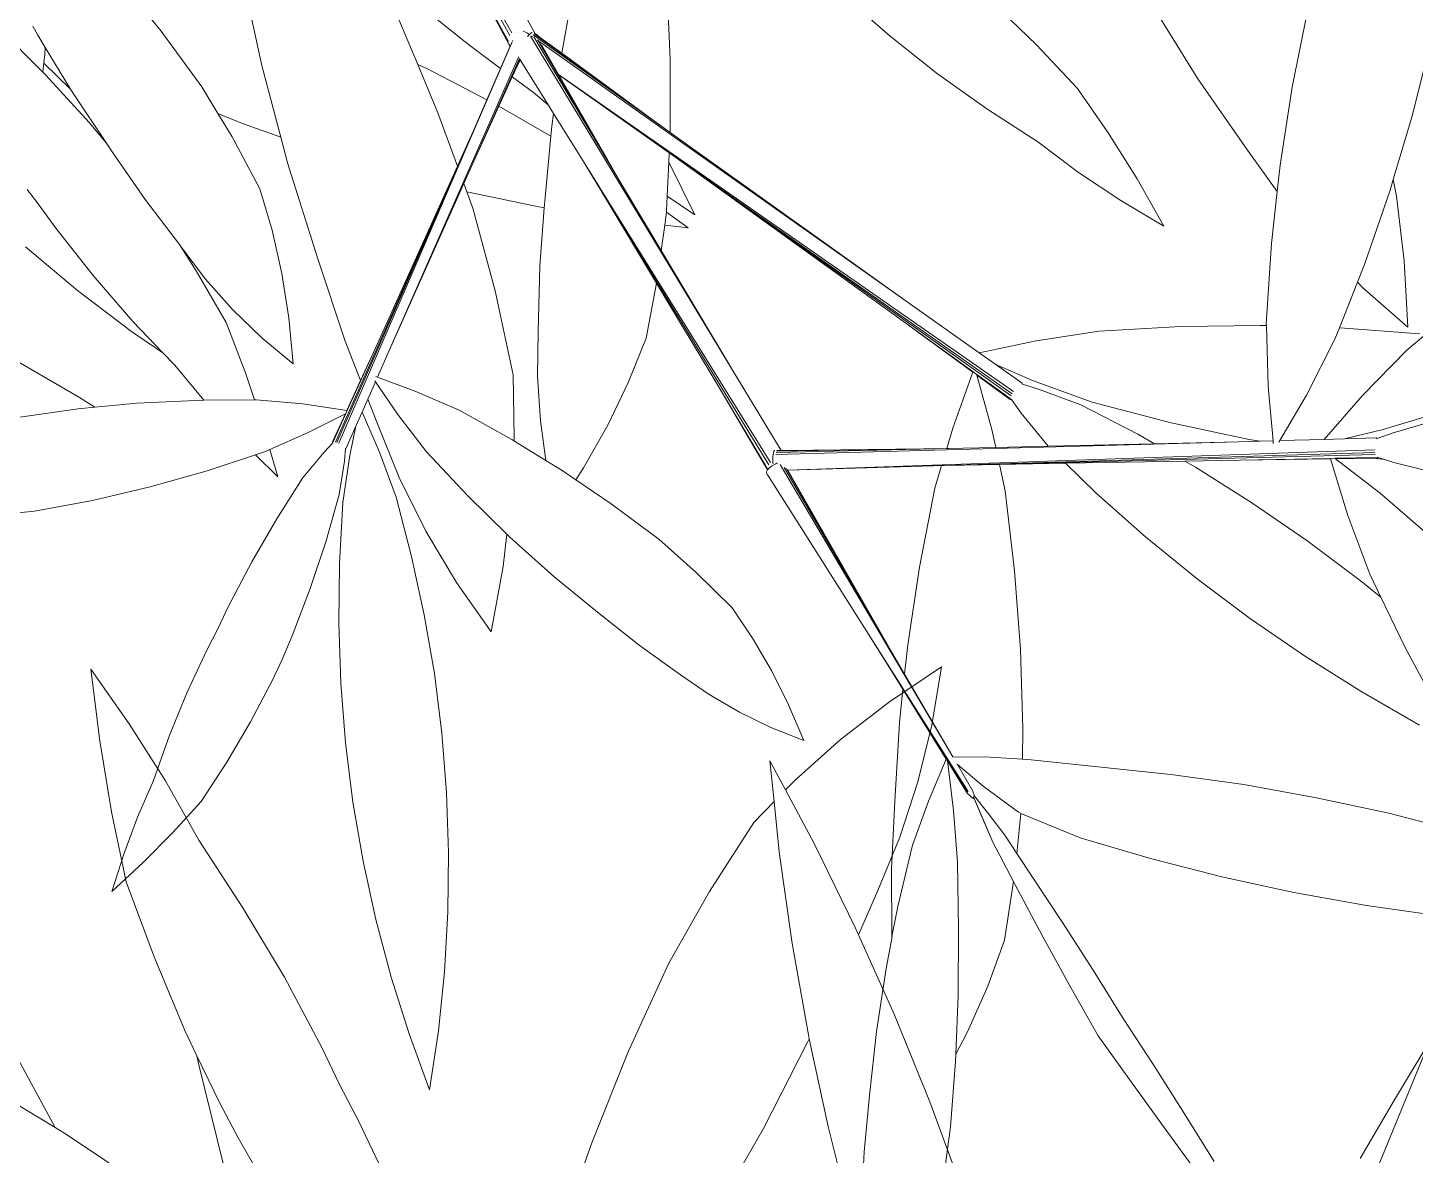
# Model space of a CAD drawing. Header units: millimetres. Extents: x 17 to 218440, y 21 to 53693.
# Drawn here: x 41922.5 to 42191.2, y 17473.2 to 17691.6 of the extents above; entities that cross this region are included whole.
import ezdxf

# ---------------------------------------------------------------- set-up
doc = ezdxf.new("R2010")
doc.units = ezdxf.units.MM
doc.header["$MEASUREMENT"] = 0
doc.layers.add('Edges', color=7, linetype='Continuous', lineweight=18)

# ---------------------------------------------------------------- blocks, each defined once
blk = doc.blocks.new('BAMBOOPLAN')
at = {"layer": 'Edges'}
for p, q in [((5.9951, 11.5416), (5.8903, 11.4031)), ((5.9951, 11.5416), (6.0222, 11.3806)), ((5.8903, 11.4031), (5.7967, 11.2608)), ((6.0222, 11.3806), (6.037, 11.2196)), ((5.7967, 11.2608), (5.7147, 11.1148)), ((6.037, 11.2196), (6.0395, 11.0592)), ((5.6307, 11.1411), (5.6786, 11.0382)), ((5.6307, 11.1411), (5.6978, 11.079)), ((5.7147, 11.1148), (5.6978, 11.079)), ((5.6978, 11.079), (5.8211, 10.9648)), ((6.0395, 11.0592), (6.0298, 10.8997)), ((5.6786, 11.0382), (5.6444, 10.9656)), ((5.6786, 11.0382), (5.7375, 10.9114)), ((7.6092, 11), (7.5707, 10.8181)), ((7.5873, 10.6224), (7.6092, 11)), ((5.6444, 10.9656), (5.5908, 10.7446)), ((5.8211, 10.9648), (6.006, 10.7812)), ((5.7375, 10.9114), (5.8537, 10.6838)), ((6.0298, 10.8997), (6.0199, 10.7664)), ((7.5707, 10.8181), (7.5341, 10.6335)), ((3.7718, 10.7677), (3.8599, 10.588)), ((3.7718, 10.7677), (3.9219, 10.6596)), ((6.006, 10.7812), (6.0199, 10.7664)), ((6.0199, 10.7664), (6.1849, 10.5906)), ((5.5908, 10.7446), (5.5493, 10.5208)), ((5.8537, 10.6838), (5.9789, 10.459)), ((3.9219, 10.6596), (4.0678, 10.5431)), ((3.8599, 10.588), (3.955, 10.4131)), ((6.1849, 10.5906), (6.3573, 10.3936)), ((4.0678, 10.5431), (4.2091, 10.4183)), ((5.5493, 10.5208), (5.5233, 10.2518)), ((5.9789, 10.459), (5.9848, 10.4493)), ((5.9848, 10.4493), (5.9835, 10.4389)), ((5.9848, 10.4493), (6.1129, 10.2375)), ((3.955, 10.4131), (4.0568, 10.2434)), ((4.2091, 10.4183), (4.3853, 10.2813)), ((5.9835, 10.4389), (5.9457, 10.1735)), ((6.3573, 10.3936), (6.5228, 10.1907)), ((4.3853, 10.2813), (4.5563, 10.137)), ((5.5233, 10.2518), (5.5097, 9.9813)), ((4.0568, 10.2434), (4.1971, 10.0724)), ((6.1129, 10.2375), (6.2554, 10.0198)), ((4.5563, 10.137), (4.7189, 9.9851)), ((5.9457, 10.1735), (5.9182, 10.0284)), ((4.1971, 10.0724), (4.3445, 9.9073)), ((4.7189, 9.9851), (4.7972, 9.9059)), ((5.5097, 9.9813), (5.5085, 9.7099)), ((4.3445, 9.9073), (4.3985, 9.8526)), ((4.7972, 9.9059), (4.8833, 9.825)), ((4.3985, 9.8526), (4.4116, 9.8303)), ((4.3985, 9.8526), (4.501, 9.7489)), ((4.4116, 9.8303), (4.5642, 9.5938)), ((4.8833, 9.825), (5.0492, 9.6568)), ((3.8795, 9.7316), (4.0924, 9.5366)), ((4.501, 9.7489), (4.5803, 9.6748)), ((4.5803, 9.6748), (4.6722, 9.5946)), ((3.9569, 9.566), (4.0924, 9.5366)), ((4.0924, 9.5366), (4.1314, 9.5282)), ((4.1314, 9.5282), (4.4007, 9.4572)), ((8.2016, -0.3802), (9.138, -1.2084)), ((11.5482, -0.3939), (11.5676, -0.6105)), ((11.1984, -0.4295), (11.2276, -0.6462)), ((8.307, -0.4747), (9.1353, -1.2176)), ((10.974, -0.7097), (10.7874, -0.558)), ((11.5676, -0.6105), (11.5758, -0.7969)), ((11.2276, -0.6462), (11.2666, -0.8613)), ((10.5207, -0.767), (10.3702, -0.697)), ((11.168, -0.8514), (10.974, -0.7097)), ((10.668, -0.8435), (10.5207, -0.767)), ((11.5987, -0.8373), (11.5758, -0.7969)), ((11.5758, -0.7969), (11.5772, -0.8276)), ((10.788, -0.9318), (10.668, -0.8435)), ((11.5772, -0.8276), (11.5769, -1.0447)), ((11.6773, -0.9998), (11.5987, -0.8373)), ((10.1305, -0.8764), (10.053, -0.8454)), ((10.2879, -0.9319), (10.1305, -0.8764)), ((11.283, -0.9333), (11.168, -0.8514)), ((11.2666, -0.8613), (11.283, -0.9333)), ((9.1971, -1.1876), (8.934, -0.9493)), ((9.576, -1.1345), (9.4989, -0.9392)), ((10.4491, -0.9791), (10.2879, -0.9319)), ((10.9048, -1.0261), (10.788, -0.9318)), ((11.283, -0.9333), (11.3153, -1.0742)), ((10.6117, -1.0194), (10.4491, -0.9791)), ((9.1407, -1.2412), (8.887, -1.0059)), ((9.1367, -1.2345), (8.887, -1.0059)), ((10.7464, -1.0624), (10.6117, -1.0194)), ((11.0181, -1.1261), (10.9048, -1.0261)), ((11.7469, -1.1704), (11.6773, -0.9998)), ((9.2856, -1.2115), (9.2646, -1.0724)), ((10.882, -1.098), (10.7464, -1.0624)), ((11.3153, -1.0742), (11.3739, -1.2889)), ((11.5769, -1.0447), (11.5746, -1.098)), ((11.0181, -1.1261), (10.882, -1.098)), ((11.5746, -1.098), (11.5689, -1.2333)), ((11.5926, -1.107), (11.5746, -1.098)), ((11.7469, -1.1704), (11.5926, -1.107)), ((9.6419, -1.3265), (9.576, -1.1345)), ((9.1901, -1.1894), (9.1878, -1.1926)), ((9.1903, -1.1892), (9.1901, -1.1894)), ((9.1923, -1.1861), (9.1921, -1.1859)), ((9.1921, -1.186), (9.1923, -1.1862)), ((9.1929, -1.1881), (9.1927, -1.188)), ((9.1984, -1.1897), (9.1971, -1.1876)), ((9.1984, -1.1897), (9.1975, -1.1894)), ((9.1985, -1.1898), (9.1984, -1.1897)), ((9.2007, -1.1904), (9.1984, -1.1897)), ((9.1993, -1.19), (9.222, -1.1971)), ((11.7842, -1.1768), (11.5707, -1.2327)), ((11.7997, -1.1735), (11.7656, -1.2305)), ((9.035, -1.2788), (8.8242, -1.2031)), ((9.1472, -1.2283), (9.1471, -1.229)), ((9.1472, -1.2284), (9.1472, -1.229)), ((9.1491, -1.2036), (9.1491, -1.2041)), ((9.1678, -1.1943), (9.1656, -1.1942)), ((9.1733, -1.1947), (9.1678, -1.1943)), ((9.1786, -1.1955), (9.1733, -1.1947)), ((9.1833, -1.1965), (9.1786, -1.1955)), ((9.1828, -1.2031), (9.1824, -1.2043)), ((9.1832, -1.202), (9.1828, -1.2031)), ((9.1832, -1.202), (9.1833, -1.2019)), ((9.1834, -1.1965), (9.1833, -1.1965)), ((9.1853, -1.1973), (9.1833, -1.2019)), ((9.1878, -1.1926), (9.1853, -1.1973)), ((9.1894, -1.2007), (9.1893, -1.2006)), ((10.0348, -1.9042), (9.1894, -1.2007)), ((9.1961, -1.2004), (9.1925, -1.1994)), ((9.6915, -1.3415), (9.195, -1.1947)), ((9.1961, -1.2004), (9.1961, -1.2005)), ((9.1973, -1.1915), (9.5861, -1.3096)), ((9.1989, -1.1998), (9.1986, -1.1995)), ((9.5695, -1.5121), (9.1989, -1.1998)), ((9.2007, -1.1904), (9.222, -1.1971)), ((9.2115, -1.2042), (9.2121, -1.2047)), ((9.2121, -1.2047), (9.501, -1.4532)), ((9.213, -1.2054), (9.2131, -1.2054)), ((10.4224, -1.5577), (9.2131, -1.2054)), ((9.222, -1.1971), (9.2867, -1.2171)), ((9.2257, -1.2132), (9.297, -1.2754)), ((9.2867, -1.2171), (9.2856, -1.2115)), ((9.2867, -1.2171), (9.5861, -1.3096)), ((9.147, -1.2316), (9.0555, -2.4383)), ((9.1033, -2.1596), (9.1774, -1.2666)), ((9.1458, -1.2454), (9.1405, -1.3118)), ((9.1407, -1.2412), (9.1458, -1.2454)), ((9.1466, -1.2355), (9.1458, -1.2454)), ((9.1774, -1.2666), (9.1775, -1.2656)), ((9.1775, -1.2656), (9.1775, -1.2655)), ((11.5689, -1.2333), (11.5674, -1.2672)), ((11.5707, -1.2327), (11.5689, -1.2333)), ((11.7656, -1.2305), (11.6901, -1.3897)), ((8.9202, -1.3762), (8.8304, -1.2754)), ((9.1405, -1.3118), (9.035, -1.2788)), ((9.1529, -1.5901), (9.1808, -1.2694)), ((9.183, -1.2714), (9.1607, -1.5078)), ((9.184, -1.2722), (9.1789, -1.3238)), ((9.1823, -1.2708), (9.183, -1.2714)), ((9.183, -1.2714), (9.184, -1.2722)), ((9.184, -1.2722), (9.2977, -1.3646)), ((9.297, -1.2754), (10.7739, -1.6943)), ((9.297, -1.2754), (9.2978, -1.2761)), ((9.2978, -1.2761), (9.2984, -1.2762)), ((9.2978, -1.2761), (9.2985, -1.2767)), ((9.2985, -1.2767), (9.2984, -1.2762)), ((9.2984, -1.2762), (9.5689, -1.3542)), ((9.2985, -1.2767), (9.501, -1.4532)), ((11.36, -1.2982), (11.1527, -1.3731)), ((11.3756, -1.2934), (11.36, -1.2982)), ((11.3739, -1.2889), (11.3756, -1.2934)), ((11.3756, -1.2934), (11.4356, -1.4511)), ((11.5674, -1.2672), (11.5434, -1.439)), ((9.1405, -1.3118), (9.1329, -1.4063)), ((9.1789, -1.3238), (9.1701, -1.4123)), ((9.2482, -1.3454), (9.1789, -1.3238)), ((9.5861, -1.3096), (9.6419, -1.3265)), ((9.6419, -1.3265), (9.6915, -1.3415)), ((10.4224, -1.5577), (9.6915, -1.3415)), ((8.5131, -1.5199), (8.4063, -1.3446)), ((8.9499, -1.3793), (8.9202, -1.3762)), ((9.0168, -1.4847), (8.9202, -1.3762)), ((9.1329, -1.4063), (8.9499, -1.3793)), ((9.2977, -1.3646), (9.2482, -1.3454)), ((9.2977, -1.3646), (9.3194, -1.3822)), ((9.5689, -1.3542), (10.7723, -1.7011)), ((9.5689, -1.3542), (9.658, -1.3804)), ((9.6653, -1.4052), (9.658, -1.3804)), ((9.658, -1.3804), (9.6796, -1.3867)), ((11.1527, -1.3731), (10.9435, -1.4586)), ((11.9175, -1.357), (11.7748, -1.4601)), ((9.1329, -1.4063), (9.1253, -1.5018)), ((9.1701, -1.4123), (9.1607, -1.5078)), ((9.3329, -1.444), (9.1701, -1.4123)), ((9.3262, -1.4165), (9.3194, -1.3822)), ((9.3194, -1.3822), (9.4454, -1.4846)), ((9.3329, -1.444), (9.3262, -1.4165)), ((9.7805, -1.52), (9.6653, -1.4052)), ((9.6919, -1.496), (9.6653, -1.4052)), ((9.6796, -1.3867), (10.7713, -1.7072)), ((10.4109, -1.6071), (9.6796, -1.3867)), ((11.6901, -1.3897), (11.6294, -1.5391)), ((11.9062, -1.387), (11.8042, -1.4594)), ((8.2188, -1.5215), (8.057, -1.4205)), ((9.376, -1.6195), (9.3329, -1.444)), ((9.501, -1.4532), (9.5695, -1.5121)), ((10.9435, -1.4586), (10.7876, -1.5407)), ((11.4356, -1.4511), (11.4972, -1.5889)), ((11.5434, -1.439), (11.5149, -1.5822)), ((9.1162, -1.607), (9.0168, -1.4847)), ((9.4454, -1.4846), (9.5306, -1.5548)), ((9.4454, -1.4846), (10.2023, -2.0995)), ((9.7805, -1.52), (9.6919, -1.496)), ((9.7033, -1.5351), (9.6919, -1.496)), ((11.7748, -1.4601), (11.6821, -1.5193)), ((11.7656, -1.4879), (11.6821, -1.5193)), ((11.7656, -1.4879), (11.7676, -1.4889)), ((11.7676, -1.4889), (11.7663, -1.49)), ((11.8042, -1.4594), (11.7676, -1.4889)), ((8.376, -1.6298), (8.2188, -1.5215)), ((8.6278, -1.6902), (8.5131, -1.5199)), ((9.1253, -1.5018), (9.0503, -2.4382)), ((9.1253, -1.5018), (9.1179, -1.5881)), ((9.1607, -1.5078), (9.1529, -1.5901)), ((9.7252, -1.6433), (9.5695, -1.5121)), ((9.704, -1.5387), (9.7033, -1.5351)), ((10.2549, -2.1035), (11.7712, -1.5208)), ((10.6031, -1.9715), (11.774, -1.5272)), ((10.7112, -1.9311), (11.7769, -1.5327)), ((11.6821, -1.5193), (11.6294, -1.5391)), ((11.9572, -1.5254), (11.8327, -1.5365)), ((9.5306, -1.5548), (10.2004, -2.1067)), ((9.742, -1.7327), (9.5306, -1.5548)), ((9.7751, -1.5594), (9.704, -1.5387)), ((9.7111, -1.5735), (9.704, -1.5387)), ((9.7751, -1.5594), (9.7111, -1.5735)), ((9.7252, -1.6433), (9.7111, -1.5735)), ((10.6494, -1.6239), (10.4224, -1.5577)), ((10.7876, -1.5407), (10.6494, -1.6239)), ((11.6294, -1.5391), (11.5149, -1.5822)), ((11.7821, -1.5396), (11.675, -1.5787)), ((11.7744, -1.544), (11.6767, -1.5792)), ((11.8058, -1.5373), (11.7744, -1.544)), ((11.784, -1.5405), (11.7744, -1.544)), ((11.786, -1.5378), (11.784, -1.5378)), ((11.784, -1.5405), (11.7852, -1.5397)), ((11.7852, -1.5397), (11.786, -1.5378)), ((11.8058, -1.5373), (11.786, -1.5378)), ((11.8327, -1.5365), (11.8058, -1.5373)), ((9.1179, -1.5881), (9.0456, -2.4384)), ((9.0653, -2.1585), (9.1162, -1.607)), ((9.1162, -1.607), (9.1179, -1.5881)), ((9.148, -1.6461), (9.1529, -1.5901)), ((10.6502, -1.6804), (10.4109, -1.6071)), ((10.6502, -1.6793), (10.4109, -1.6071)), ((11.4334, -1.6067), (11.2146, -1.6332)), ((11.4627, -1.6018), (11.4081, -1.6224)), ((11.6633, -1.583), (11.4285, -1.6688)), ((11.6639, -1.5838), (11.4285, -1.6688)), ((11.4627, -1.6018), (11.4334, -1.6067)), ((11.4972, -1.5889), (11.4627, -1.6018)), ((11.4972, -1.5889), (11.5, -1.5953)), ((11.5149, -1.5822), (11.5139, -1.5871)), ((11.675, -1.5787), (11.6633, -1.583)), ((11.6639, -1.5838), (11.6633, -1.583)), ((11.7606, -1.7166), (11.6639, -1.5838)), ((11.6767, -1.5792), (11.675, -1.5787)), ((11.8248, -1.6291), (11.6767, -1.5792)), ((7.8998, -1.6427), (7.8792, -1.624)), ((7.9305, -1.6682), (7.8998, -1.6427)), ((8.442, -1.6849), (8.376, -1.6298)), ((9.1033, -2.1596), (9.148, -1.6461)), ((9.1637, -1.6655), (9.148, -1.6461)), ((9.361, -1.6406), (9.1637, -1.6655)), ((9.3806, -1.6373), (9.361, -1.6406)), ((9.3806, -1.6373), (9.376, -1.6195)), ((9.4215, -1.794), (9.3806, -1.6373)), ((10.0348, -1.9042), (9.7252, -1.6433)), ((11.4081, -1.6224), (10.2091, -2.0734)), ((10.7034, -1.6396), (10.6494, -1.6239)), ((10.8131, -1.6479), (10.7034, -1.6396)), ((10.7891, -1.6646), (10.7034, -1.6396)), ((10.9892, -1.651), (10.8131, -1.6479)), ((11.2146, -1.6332), (10.9892, -1.651)), ((11.4081, -1.6224), (11.1899, -1.7035)), ((11.9858, -1.6937), (11.8248, -1.6291)), ((7.9467, -1.735), (7.7963, -1.6611)), ((7.9355, -1.686), (7.9305, -1.6682)), ((8.0345, -1.7544), (7.9305, -1.6682)), ((7.9409, -1.7099), (7.9355, -1.686)), ((8.5155, -1.689), (8.442, -1.6849)), ((8.5004, -1.7335), (8.442, -1.6849)), ((8.6278, -1.6902), (8.5155, -1.689)), ((9.1936, -1.7023), (9.1637, -1.6655)), ((10.6479, -1.8445), (10.6502, -1.6804)), ((10.6502, -1.6804), (10.6502, -1.6793)), ((10.6622, -1.6829), (10.6502, -1.6793)), ((10.7713, -1.7158), (10.6622, -1.6829)), ((10.6632, -1.6843), (10.6622, -1.6829)), ((10.7723, -1.7177), (10.6632, -1.6843)), ((10.7518, -1.813), (10.6632, -1.6843)), ((10.7902, -1.6666), (10.7885, -1.6667)), ((10.7891, -1.6646), (10.7902, -1.6666)), ((10.8372, -1.6649), (10.7902, -1.6666)), ((10.9622, -1.6682), (10.8372, -1.6649)), ((11.1377, -1.6935), (10.9622, -1.6682)), ((11.4285, -1.6688), (11.2844, -1.7215)), ((7.9413, -1.7101), (7.9409, -1.7099)), ((7.9467, -1.735), (7.9409, -1.7099)), ((8.0345, -1.7544), (7.9413, -1.7101)), ((8.6687, -1.751), (8.6278, -1.6902)), ((9.327, -1.8986), (9.1936, -1.7023)), ((10.7723, -1.7177), (10.7738, -1.7178)), ((10.7738, -1.7178), (10.7755, -1.7167)), ((10.7755, -1.7167), (10.7739, -1.7156)), ((10.8136, -1.7437), (10.7755, -1.7167)), ((11.1899, -1.7035), (10.9141, -1.8059)), ((11.2844, -1.7215), (10.9742, -1.8349)), ((11.1899, -1.7035), (11.1377, -1.6935)), ((11.3183, -1.728), (11.2844, -1.7215)), ((11.8706, -1.8507), (11.7606, -1.7166)), ((7.9563, -1.7398), (7.9467, -1.735)), ((8.1133, -1.8251), (7.9563, -1.7398)), ((8.0459, -1.764), (8.0345, -1.7544)), ((8.1768, -1.863), (8.0459, -1.764)), ((8.6196, -1.8439), (8.5004, -1.7335)), ((8.8347, -1.975), (8.6687, -1.751)), ((9.7646, -1.886), (9.742, -1.7327)), ((10, -1.9499), (9.742, -1.7327)), ((10.9141, -1.8059), (10.8136, -1.7437)), ((11.4977, -1.7699), (11.3183, -1.728)), ((9.4759, -1.9658), (9.4215, -1.794)), ((11.6754, -1.8191), (11.4977, -1.7699)), ((8.1768, -1.863), (8.1133, -1.8251)), ((10.7781, -1.8564), (10.7518, -1.813)), ((10.9141, -1.8059), (10.7781, -1.8564)), ((10.9742, -1.8349), (10.8031, -1.8975)), ((11.0806, -1.8846), (10.9742, -1.8349)), ((11.851, -1.8754), (11.6754, -1.8191)), ((8.1974, -1.8785), (8.1768, -1.863)), ((8.3291, -1.9761), (8.1974, -1.8785)), ((8.6891, -1.9416), (8.6196, -1.8439)), ((10.6505, -1.9035), (10.6479, -1.8445)), ((10.7781, -1.8564), (10.6936, -1.8878)), ((11.9204, -1.9008), (11.851, -1.8754)), ((11.9204, -1.9008), (11.8706, -1.8507)), ((9.45, -2.1021), (9.327, -1.8986)), ((9.7582, -2.0164), (9.7646, -1.886)), ((10.2196, -2.058), (10.0348, -1.9042)), ((10.6936, -1.8878), (10.2083, -2.0681)), ((10.59, -1.9254), (10.6505, -1.9035)), ((10.6505, -1.9035), (10.6936, -1.8878)), ((10.8031, -1.8975), (10.7112, -1.9311)), ((10.8418, -1.9613), (10.8031, -1.8975)), ((11.2506, -1.9548), (11.0806, -1.8846)), ((12.0277, -2.0085), (11.9204, -1.9008)), ((8.7533, -2.0456), (8.6891, -1.9416)), ((10.2011, -2.1213), (10, -1.9499)), ((10.2018, -2.1196), (10, -1.9499)), ((10.2082, -2.0642), (10.59, -1.9254)), ((10.2313, -2.0538), (10.59, -1.9254)), ((10.6031, -1.9715), (10.6527, -1.9529)), ((10.6527, -1.9529), (10.7112, -1.9311)), ((10.6555, -2.0179), (10.6527, -1.9529)), ((11.4236, -2.0181), (11.2506, -1.9548)), ((8.4595, -2.0628), (8.3291, -1.9761)), ((8.9807, -2.166), (8.8347, -1.975)), ((9.5149, -2.0836), (9.4759, -1.9658)), ((10.2549, -2.1036), (10.6031, -1.9715)), ((10.9385, -2.1619), (10.8418, -1.9613)), ((9.7427, -2.1483), (9.7582, -2.0164)), ((10.6865, -2.2383), (10.6555, -2.0179)), ((11.5992, -2.0744), (11.4236, -2.0181)), ((12.1871, -2.1559), (12.0277, -2.0085)), ((8.0535, -2.0831), (8.0115, -2.0558)), ((8.5266, -2.116), (8.4595, -2.0628)), ((8.4653, -2.0667), (8.4595, -2.0628)), ((8.5591, -2.1293), (8.4653, -2.0667)), ((8.8118, -2.1557), (8.7533, -2.0456)), ((10.2018, -2.0645), (10.2011, -2.0668)), ((10.2011, -2.0668), (10.2012, -2.0707)), ((10.2012, -2.0707), (10.202, -2.076)), ((10.2026, -2.0641), (10.2018, -2.0645)), ((10.2102, -2.0612), (10.2079, -2.0621)), ((10.2089, -2.0618), (10.2313, -2.0538)), ((10.2102, -2.0612), (10.2196, -2.058)), ((10.2196, -2.058), (10.2313, -2.0538)), ((8.1216, -2.1314), (8.0535, -2.0831)), ((9.5094, -2.2657), (9.45, -2.1021)), ((9.5628, -2.198), (9.5149, -2.0836)), ((10.202, -2.076), (10.2035, -2.0822)), ((10.2035, -2.0822), (10.2056, -2.089)), ((10.2095, -2.1062), (10.2055, -2.112)), ((10.2056, -2.089), (10.2081, -2.0958)), ((10.2081, -2.0958), (10.21, -2.1)), ((10.2142, -2.1006), (10.2095, -2.1062)), ((10.2176, -2.0974), (10.2142, -2.1006)), ((10.2193, -2.0956), (10.2176, -2.0974)), ((10.2211, -2.0943), (10.2193, -2.0956)), ((10.9452, -2.7047), (10.2292, -2.0957)), ((10.2425, -2.1003), (10.2422, -2.1)), ((10.7109, -2.5031), (10.2425, -2.1003)), ((10.2482, -2.1004), (10.2483, -2.1004)), ((10.2483, -2.1004), (10.2496, -2.1016)), ((10.251, -2.1028), (10.6479, -2.4482)), ((10.2533, -2.1022), (10.2536, -2.1025)), ((10.254, -2.1028), (10.2546, -2.1034)), ((10.2544, -2.1023), (10.2547, -2.1034)), ((10.2544, -2.1027), (10.2546, -2.1033)), ((10.2546, -2.1033), (10.2546, -2.1034)), ((10.2546, -2.1034), (10.2547, -2.1035)), ((10.2547, -2.1034), (10.2547, -2.1035)), ((10.2547, -2.1035), (10.2842, -2.1293)), ((10.2549, -2.1035), (10.2549, -2.1036)), ((10.2549, -2.1036), (10.2842, -2.1293)), ((11.7769, -2.1236), (11.5992, -2.0744)), ((8.2617, -2.222), (8.1216, -2.1314)), ((8.6519, -2.2247), (8.5266, -2.116)), ((8.6571, -2.1845), (8.5591, -2.1293)), ((9.7182, -2.2814), (9.7427, -2.1483)), ((10.2006, -2.1228), (10.2001, -2.127)), ((10.2001, -2.127), (10.2009, -2.1301)), ((10.2011, -2.1213), (10.2006, -2.1228)), ((10.2045, -2.1332), (10.2009, -2.1301)), ((10.2018, -2.1196), (10.2011, -2.1213)), ((10.2025, -2.1177), (10.2018, -2.1196)), ((10.2055, -2.112), (10.2025, -2.1177)), ((10.2045, -2.1332), (10.2066, -2.1348)), ((10.2066, -2.1348), (10.6139, -2.4598)), ((10.2842, -2.1293), (10.6479, -2.4482)), ((11.9563, -2.1655), (11.7769, -2.1236)), ((8.759, -2.232), (8.6571, -2.1845)), ((8.8647, -2.2716), (8.8118, -2.1557)), ((9.056, -2.2546), (8.9807, -2.166)), ((9.048, -2.3452), (9.0653, -2.1585)), ((9.056, -2.2546), (9.0653, -2.1585)), ((9.0974, -2.2307), (9.1033, -2.1596)), ((11.025, -2.3624), (10.9385, -2.1619)), ((12.1369, -2.2), (11.9563, -2.1655)), ((8.2348, -2.2752), (8.059, -2.2072)), ((8.4074, -2.3055), (8.2617, -2.222)), ((8.748, -2.3386), (8.6519, -2.2247)), ((9.6133, -2.2968), (9.5628, -2.198)), ((8.8647, -2.2716), (8.759, -2.232)), ((9.0472, -2.3453), (9.056, -2.2546)), ((9.0919, -2.2969), (9.0962, -2.2449)), ((9.0974, -2.2307), (9.0921, -2.2306)), ((9.0962, -2.2449), (9.0932, -2.2426)), ((9.1841, -2.3102), (9.0962, -2.2449)), ((9.2105, -2.2332), (9.0974, -2.2307)), ((9.3403, -2.2435), (9.2105, -2.2332)), ((9.5047, -2.2728), (9.3403, -2.2435)), ((10.7257, -2.4519), (10.6865, -2.2383)), ((8.4124, -2.3334), (8.2348, -2.2752)), ((9.0886, -2.3363), (9.0919, -2.2969)), ((9.1363, -2.3491), (9.0919, -2.2969)), ((9.5119, -2.2744), (9.5047, -2.2728)), ((9.5119, -2.2744), (9.5094, -2.2657)), ((9.6133, -2.2968), (9.5119, -2.2744)), ((9.6646, -2.3081), (9.6133, -2.2968)), ((9.7085, -2.3199), (9.7182, -2.2814)), ((8.5142, -2.3609), (8.4074, -2.3055)), ((8.5142, -2.3609), (8.4124, -2.3334)), ((8.7961, -2.4011), (8.748, -2.3386)), ((9.0851, -2.3784), (9.0886, -2.3363)), ((9.1705, -2.4255), (9.0886, -2.3363)), ((9.2929, -2.3817), (9.1841, -2.3102)), ((9.7085, -2.3199), (9.6646, -2.3081)), ((9.8229, -2.3508), (9.7085, -2.3199)), ((8.5561, -2.3826), (8.5142, -2.3609)), ((8.8, -2.3997), (8.9262, -2.3682)), ((8.9262, -2.3682), (9.0472, -2.3453)), ((8.9649, -2.4398), (9.0463, -2.3555)), ((9.0381, -2.4406), (9.0463, -2.3555)), ((9.0393, -2.4396), (9.0472, -2.3545)), ((9.0463, -2.3555), (9.0472, -2.3545)), ((9.0472, -2.3453), (9.048, -2.3452)), ((9.0472, -2.3545), (9.048, -2.3452)), ((9.0796, -2.4451), (9.0851, -2.3784)), ((9.0955, -2.4602), (9.0851, -2.3784)), ((9.245, -2.4738), (9.1363, -2.3491)), ((9.9791, -2.4006), (9.8229, -2.3508)), ((11.1024, -2.5668), (11.025, -2.3624)), ((8.6639, -2.4479), (8.5561, -2.3826)), ((8.6639, -2.4479), (8.7961, -2.4011)), ((8.7961, -2.4011), (8.8, -2.3997)), ((9.4406, -2.4595), (9.2929, -2.3817)), ((10.1073, -2.4539), (9.9791, -2.4006)), ((8.4915, -2.5162), (8.6426, -2.4555)), ((8.6426, -2.4555), (8.6639, -2.4479)), ((8.8814, -2.5171), (8.9649, -2.4398)), ((9.0251, -2.4749), (9.0393, -2.4429)), ((9.0381, -2.4406), (9.0382, -2.4418)), ((9.0382, -2.4418), (9.0393, -2.4429)), ((9.0393, -2.4429), (9.0399, -2.4415)), ((9.0783, -2.4461), (9.078, -2.4449)), ((9.0796, -2.4451), (9.0783, -2.4461)), ((9.0865, -2.4804), (9.0783, -2.4461)), ((9.2541, -2.5277), (9.1705, -2.4255)), ((10.2328, -2.5141), (10.1073, -2.4539)), ((10.6479, -2.4482), (10.7109, -2.5031)), ((10.744, -2.5315), (10.7257, -2.4519)), ((12.3388, -2.4423), (12.136, -2.4588)), ((8.9926, -2.5629), (9.0251, -2.4749)), ((9.1028, -2.5728), (9.0865, -2.4804)), ((9.1195, -2.5901), (9.0955, -2.4602)), ((9.3628, -2.5898), (9.245, -2.4738)), ((9.5778, -2.5248), (9.4406, -2.4595)), ((10.6139, -2.4598), (11.0164, -2.781)), ((10.6139, -2.4598), (10.6866, -2.5183)), ((11.9334, -2.4829), (11.7315, -2.5145)), ((12.136, -2.4588), (11.9334, -2.4829)), ((8.3357, -2.5528), (8.0592, -2.4988)), ((8.3848, -2.5647), (8.4915, -2.5162)), ((8.848, -2.5444), (8.8694, -2.5282)), ((8.8694, -2.5282), (8.8814, -2.5171)), ((8.9264, -2.5812), (8.8814, -2.5171)), ((9.3482, -2.6687), (9.2541, -2.5277)), ((9.5969, -2.6122), (9.5778, -2.5248)), ((9.5877, -2.5294), (9.5778, -2.5248)), ((9.7379, -2.5927), (9.5877, -2.5294)), ((10.3143, -2.5751), (10.2328, -2.5141)), ((10.6866, -2.5183), (11.0156, -2.7828)), ((10.7535, -2.5728), (10.6866, -2.5183)), ((10.744, -2.5315), (10.7109, -2.5031)), ((10.9454, -2.7047), (10.744, -2.5315)), ((11.7315, -2.5145), (11.5309, -2.5536)), ((8.3848, -2.5647), (8.3357, -2.5528)), ((8.3431, -2.5837), (8.3848, -2.5647)), ((8.7364, -2.6292), (8.848, -2.5444)), ((8.9264, -2.5812), (8.848, -2.5444)), ((8.9615, -2.6922), (8.9926, -2.5629)), ((11.129, -2.648), (11.1024, -2.5668)), ((11.5309, -2.5536), (11.1521, -2.6417)), ((8.198, -2.6579), (8.3431, -2.5837)), ((9.1105, -2.7056), (9.1028, -2.5728)), ((9.1663, -2.753), (9.1195, -2.5901)), ((9.4896, -2.6967), (9.3628, -2.5898)), ((9.8909, -2.6491), (9.7379, -2.5927)), ((10.3928, -2.6426), (10.3143, -2.5751)), ((10.7745, -2.6637), (10.7535, -2.5728)), ((10.9298, -2.7162), (10.7535, -2.5728)), ((8.602, -2.7228), (8.7364, -2.6292)), ((9.6248, -2.7943), (9.5969, -2.6122)), ((10.4682, -2.7166), (10.3928, -2.6426)), ((11.129, -2.648), (11.0425, -2.6714)), ((11.1521, -2.6417), (11.129, -2.648)), ((9.4342, -2.8099), (9.3482, -2.6687)), ((10.0236, -2.6958), (9.8909, -2.6491)), ((10.8329, -2.8731), (10.7745, -2.6637)), ((11.0425, -2.6714), (10.9454, -2.7047)), ((12.3615, -2.6808), (12.1609, -2.7198)), ((8.4633, -2.8102), (8.602, -2.7228)), ((8.9353, -2.8276), (8.9615, -2.6922)), ((9.112, -2.8446), (9.1105, -2.7056)), ((9.6248, -2.7943), (9.4896, -2.6967)), ((10.1584, -2.7355), (10.0236, -2.6958)), ((10.5402, -2.7968), (10.4682, -2.7166)), ((10.9208, -2.8423), (10.9298, -2.7162)), ((10.9298, -2.7162), (10.9298, -2.7159)), ((10.9342, -2.7198), (10.9319, -2.7179)), ((10.9947, -2.844), (10.9342, -2.7198)), ((10.9467, -2.7299), (10.9342, -2.7198)), ((10.9452, -2.7047), (10.9444, -2.705)), ((10.9454, -2.7047), (10.9452, -2.7047)), ((10.9637, -2.7204), (10.962, -2.7197)), ((11.027, -2.7743), (10.9637, -2.7204)), ((11.0504, -2.7542), (10.9637, -2.7204)), ((12.1609, -2.7198), (11.959, -2.7515)), ((9.2185, -2.9099), (9.1663, -2.753)), ((10.2516, -2.7617), (10.1584, -2.7355)), ((10.3464, -2.7807), (10.2516, -2.7617)), ((11.0156, -2.7867), (10.9467, -2.7299)), ((11.0152, -2.7857), (10.9467, -2.7299)), ((11.1663, -2.7904), (11.0504, -2.7542)), ((11.959, -2.7515), (11.7564, -2.7756)), ((10.4427, -2.7924), (10.3464, -2.7807)), ((10.5402, -2.7968), (10.4427, -2.7924)), ((11.0156, -2.7867), (11.0164, -2.7872)), ((11.0164, -2.7872), (11.0358, -2.7952)), ((11.027, -2.7743), (11.0384, -2.7886)), ((11.0274, -2.7752), (11.0274, -2.7752)), ((11.0382, -2.7938), (11.0348, -2.79)), ((11.036, -2.7871), (11.0352, -2.7866)), ((11.1268, -2.8913), (11.0356, -2.7907)), ((11.0358, -2.7952), (11.0362, -2.7952)), ((11.0362, -2.7952), (11.0366, -2.795)), ((11.0366, -2.795), (11.0372, -2.7947)), ((11.0384, -2.7886), (11.037, -2.7877)), ((11.0372, -2.7947), (11.0378, -2.7942)), ((11.0378, -2.7942), (11.0382, -2.7938)), ((11.0762, -2.8372), (11.0382, -2.7938)), ((11.09, -2.821), (11.0384, -2.7886)), ((11.1742, -2.7908), (11.1663, -2.7904)), ((11.1997, -2.8994), (11.1742, -2.7908)), ((11.3512, -2.801), (11.1742, -2.7908)), ((11.5537, -2.7921), (11.3512, -2.801)), ((11.7564, -2.7756), (11.5537, -2.7921)), ((8.3208, -2.8913), (8.4633, -2.8102)), ((8.9147, -2.9642), (8.9353, -2.8276)), ((9.5138, -2.9549), (9.4342, -2.8099)), ((11.1268, -2.8913), (11.0762, -2.8372)), ((11.1515, -2.8623), (11.09, -2.821)), ((9.1078, -2.9839), (9.112, -2.8446)), ((10.8859, -3.053), (10.8329, -2.8731)), ((10.9189, -2.9719), (10.9208, -2.8423)), ((11.0515, -2.9749), (10.9947, -2.844)), ((11.1997, -2.8994), (11.1515, -2.8623)), ((8.1946, -2.9494), (8.3208, -2.8913)), ((9.2777, -3.0644), (9.2185, -2.9099)), ((11.2166, -2.976), (11.1268, -2.8913)), ((11.3812, -3.039), (11.1997, -2.8994)), ((9.5869, -3.1035), (9.5138, -2.9549)), ((8.9071, -3.033), (8.9147, -2.9642)), ((9.1028, -3.0551), (9.1078, -2.9839)), ((10.9358, -3.1455), (10.9189, -2.9719)), ((11.115, -3.1496), (11.0515, -2.9749)), ((11.2456, -3.1374), (11.2166, -2.976)), ((11.2239, -2.9829), (11.2166, -2.976)), ((11.3397, -3.0908), (11.2239, -2.9829)), ((8.8974, -3.0974), (8.9071, -3.033)), ((9.096, -3.1183), (9.1028, -3.0551)), ((9.3439, -3.2161), (9.2777, -3.0644)), ((10.9481, -3.2298), (10.8859, -3.053)), ((11.5044, -3.1363), (11.3812, -3.039)), ((8.8836, -3.2268), (8.8974, -3.0974)), ((9.6531, -3.2552), (9.5869, -3.1035)), ((11.4574, -3.1977), (11.3397, -3.0908)), ((9.0766, -3.2471), (9.096, -3.1183)), ((10.9481, -3.2298), (10.9358, -3.1455)), ((11.2432, -3.2732), (11.2456, -3.1374)), ((11.6267, -3.2354), (11.5044, -3.1363)), ((11.1742, -3.324), (11.115, -3.1496)), ((9.4169, -3.3647), (9.3439, -3.2161)), ((11.5766, -3.3033), (11.4574, -3.1977)), ((8.8767, -3.3576), (8.8836, -3.2268)), ((9.0505, -3.3739), (9.0766, -3.2471)), ((9.7123, -3.4097), (9.6531, -3.2552)), ((10.9482, -3.2299), (10.9481, -3.2298)), ((10.9611, -3.3181), (10.9482, -3.2299)), ((11.7508, -3.3314), (11.6267, -3.2354)), ((11.2314, -3.4108), (11.2432, -3.2732)), ((10.9934, -3.4917), (10.9611, -3.3181)), ((11.2209, -3.4797), (11.1742, -3.324)), ((11.7046, -3.3936), (11.5766, -3.3033)), ((11.8733, -3.4287), (11.7508, -3.3314)), ((8.8753, -3.4883), (8.8767, -3.3576)), ((9.0189, -3.4995), (9.0505, -3.3739)), ((9.4966, -3.5097), (9.4169, -3.3647)), ((9.7645, -3.5666), (9.7123, -3.4097)), ((11.2209, -3.4797), (11.2314, -3.4108)), ((11.8324, -3.4833), (11.7046, -3.3936)), ((11.9941, -3.527), (11.8733, -3.4287)), ((8.8668, -3.5982), (8.8753, -3.4883)), ((11.0324, -3.6659), (10.9934, -3.4917)), ((11.2268, -3.4992), (11.2209, -3.4797)), ((11.9597, -3.5722), (11.8324, -3.4833)), ((8.9734, -3.6064), (9.0189, -3.4995)), ((9.5826, -3.6509), (9.4966, -3.5097)), ((11.2727, -3.6746), (11.2268, -3.4992)), ((9.8094, -3.7254), (9.7645, -3.5666)), ((8.8641, -3.7075), (8.8668, -3.5982)), ((8.9227, -3.712), (8.9734, -3.6064)), ((9.6748, -3.7878), (9.5826, -3.6509)), ((11.0698, -3.8178), (11.0324, -3.6659)), ((11.3029, -3.8244), (11.2727, -3.6746)), ((8.8672, -3.8159), (8.8641, -3.7075)), ((8.8672, -3.8159), (8.9227, -3.712)), ((9.8469, -3.8859), (9.8094, -3.7254)), ((9.7731, -3.9201), (9.6748, -3.7878)), ((11.1137, -3.9696), (11.0698, -3.8178)), ((9.877, -4.0476), (9.8469, -3.8859)), ((9.877, -4.0476), (9.7731, -3.9201))]:
    blk.add_line(p, q, dxfattribs=at)

msp = doc.modelspace()

# ---------------------------------------------------------------- block references
at = {"xscale": 69.97983938875464, "yscale": 69.97983938875464, "zscale": 69.97983938875464, "rotation": 340.9588725647666}
for p in [(41439.4, 17979.17), (41439.4, 16941.17)]:
    msp.add_blockref('BAMBOOPLAN', p, dxfattribs=at)

doc.saveas('drawing.dxf')
